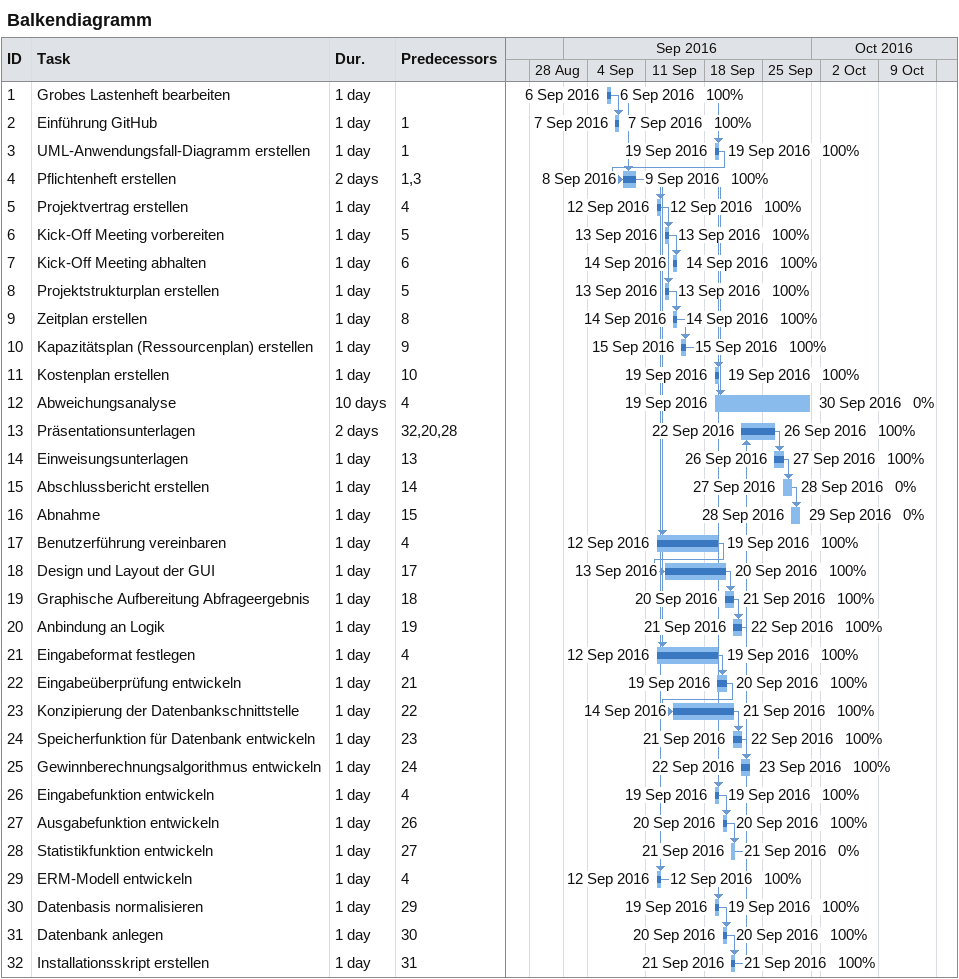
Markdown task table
Balkendiagramm

| ID | Task | Duration | Start | Finish | Predecessors | % complete |
|---|---|---|---|---|---|---|
| 1 | Grobes Lastenheft bearbeiten | 1d | 2016-09-06 | 2016-09-06 |  | 100 |
| 2 | Einführung GitHub | 1d | 2016-09-07 | 2016-09-07 | 1 | 100 |
| 3 | UML-Anwendungsfall-Diagramm erstellen | 1d | 2016-09-19 | 2016-09-19 | 1 | 100 |
| 4 | Pflichtenheft erstellen | 2d | 2016-09-08 | 2016-09-09 | 1, 3 | 100 |
| 5 | Projektvertrag erstellen | 1d | 2016-09-12 | 2016-09-12 | 4 | 100 |
| 6 | Kick-Off Meeting vorbereiten | 1d | 2016-09-13 | 2016-09-13 | 5 | 100 |
| 7 | Kick-Off Meeting abhalten | 1d | 2016-09-14 | 2016-09-14 | 6 | 100 |
| 8 | Projektstrukturplan erstellen | 1d | 2016-09-13 | 2016-09-13 | 5 | 100 |
| 9 | Zeitplan erstellen | 1d | 2016-09-14 | 2016-09-14 | 8 | 100 |
| 10 | Kapazitätsplan (Ressourcenplan) erstellen | 1d | 2016-09-15 | 2016-09-15 | 9 | 100 |
| 11 | Kostenplan erstellen | 1d | 2016-09-19 | 2016-09-19 | 10 | 100 |
| 12 | Abweichungsanalyse | 10d | 2016-09-19 | 2016-09-30 | 4 | 0 |
| 13 | Präsentationsunterlagen | 2d | 2016-09-22 | 2016-09-26 | 32, 20, 28 | 100 |
| 14 | Einweisungsunterlagen | 1d | 2016-09-26 | 2016-09-27 | 13 | 100 |
| 15 | Abschlussbericht erstellen | 1d | 2016-09-27 | 2016-09-28 | 14 | 0 |
| 16 | Abnahme | 1d | 2016-09-28 | 2016-09-29 | 15 | 0 |
| 17 | Benutzerführung vereinbaren | 1d | 2016-09-12 | 2016-09-19 | 4 | 100 |
| 18 | Design und Layout der GUI | 1d | 2016-09-13 | 2016-09-20 | 17 | 100 |
| 19 | Graphische Aufbereitung Abfrageergebnis | 1d | 2016-09-20 | 2016-09-21 | 18 | 100 |
| 20 | Anbindung an Logik | 1d | 2016-09-21 | 2016-09-22 | 19 | 100 |
| 21 | Eingabeformat festlegen | 1d | 2016-09-12 | 2016-09-19 | 4 | 100 |
| 22 | Eingabeüberprüfung entwickeln | 1d | 2016-09-19 | 2016-09-20 | 21 | 100 |
| 23 | Konzipierung der Datenbankschnittstelle | 1d | 2016-09-14 | 2016-09-21 | 22 | 100 |
| 24 | Speicherfunktion für Datenbank entwickeln | 1d | 2016-09-21 | 2016-09-22 | 23 | 100 |
| 25 | Gewinnberechnungsalgorithmus entwickeln | 1d | 2016-09-22 | 2016-09-23 | 24 | 100 |
| 26 | Eingabefunktion entwickeln | 1d | 2016-09-19 | 2016-09-19 | 4 | 100 |
| 27 | Ausgabefunktion entwickeln | 1d | 2016-09-20 | 2016-09-20 | 26 | 100 |
| 28 | Statistikfunktion entwickeln | 1d | 2016-09-21 | 2016-09-21 | 27 | 0 |
| 29 | ERM-Modell entwickeln | 1d | 2016-09-12 | 2016-09-12 | 4 | 100 |
| 30 | Datenbasis normalisieren | 1d | 2016-09-19 | 2016-09-19 | 29 | 100 |
| 31 | Datenbank anlegen | 1d | 2016-09-20 | 2016-09-20 | 30 | 100 |
| 32 | Installationsskript erstellen | 1d | 2016-09-21 | 2016-09-21 | 31 | 100 |
